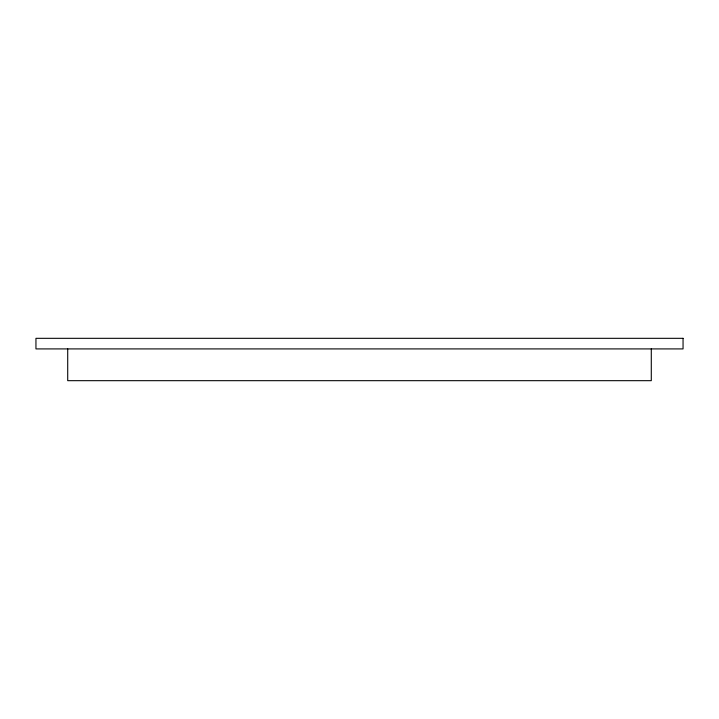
<?xml version="1.0" encoding="UTF-8"?>
<svg xmlns="http://www.w3.org/2000/svg" width="719" height="719" viewBox="0 0 719 719"><rect width="100%" height="100%" fill="white"/><g stroke="black" fill="none" stroke-linecap="round" stroke-linejoin="round"><path stroke-width="1.08" d="M651.288 348.913L651.288 380.675L67.712 380.675L67.712 348.913M683.05 338.325L35.95 338.325L35.95 348.913L683.05 348.913L683.05 338.325"/></g></svg>
